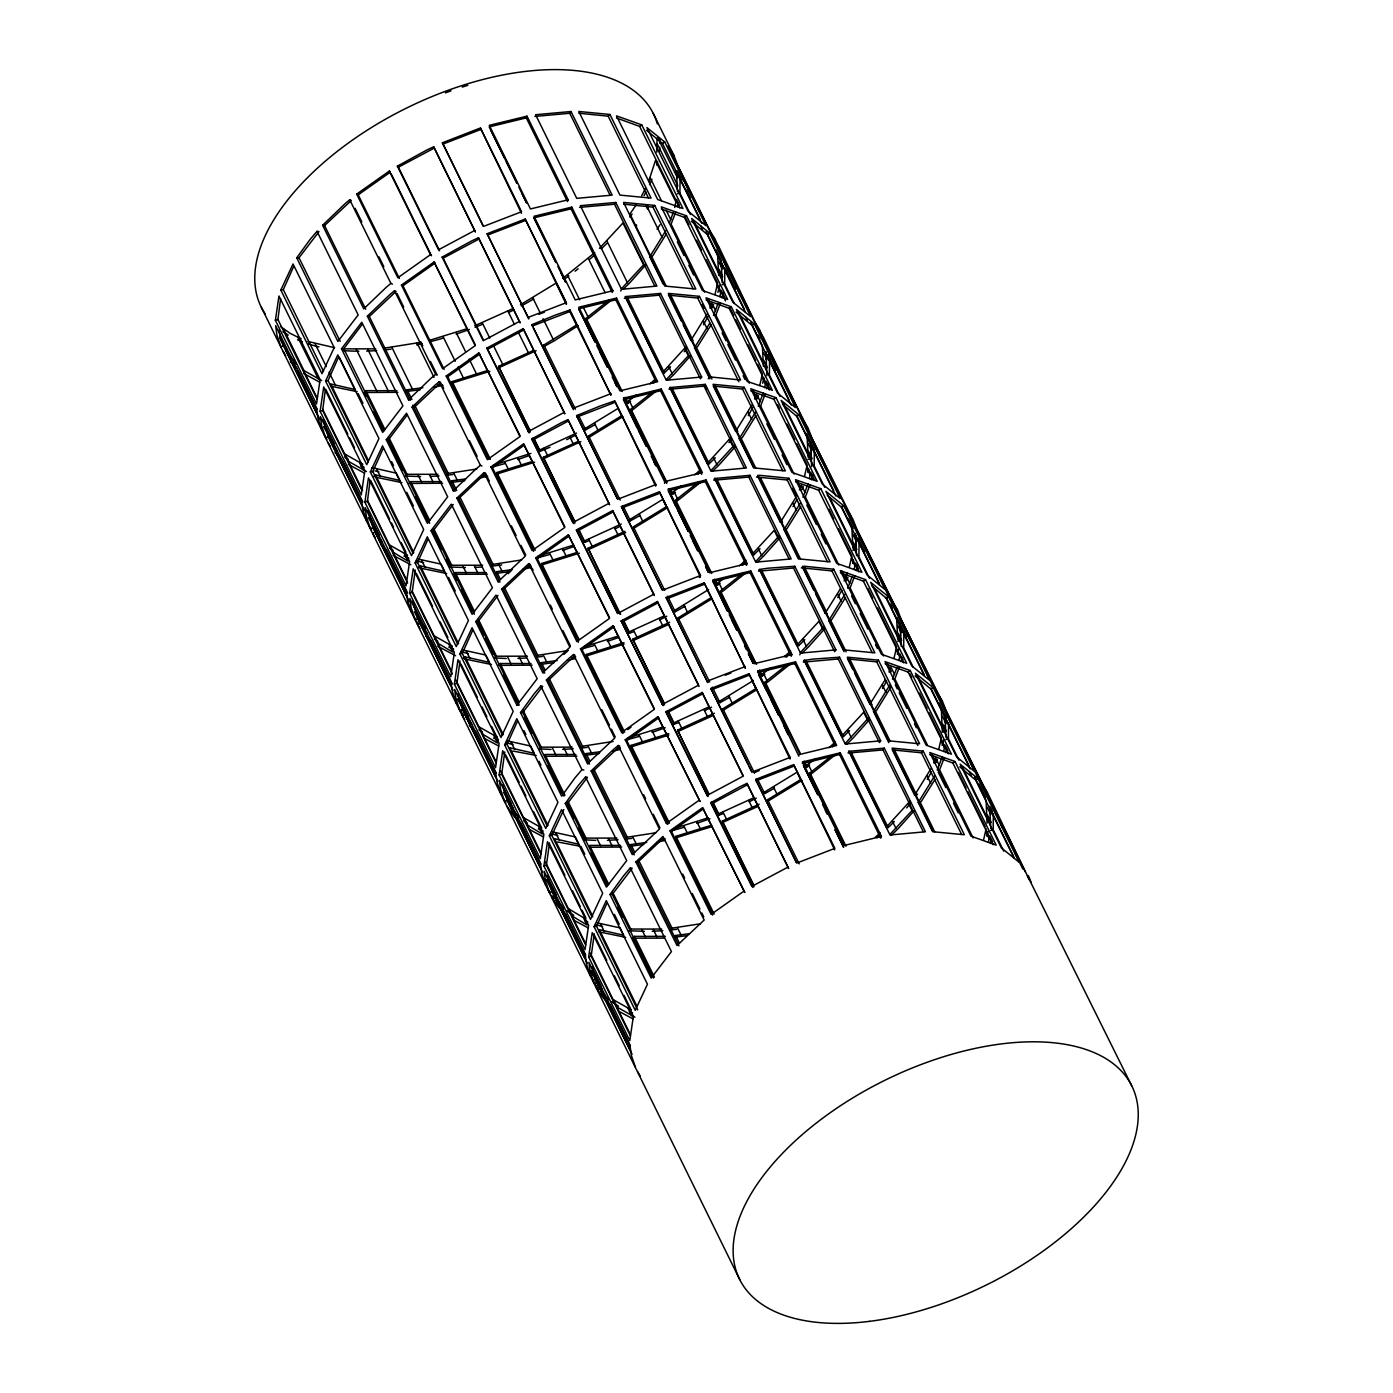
<?xml version="1.0" encoding="UTF-8"?>
<svg xmlns="http://www.w3.org/2000/svg" width="1393" height="1393" viewBox="0 0 1393 1393"><rect width="100%" height="100%" fill="white"/><g stroke="black" fill="none" stroke-linecap="round" stroke-linejoin="round"><path stroke-width="1.5" d="M656.817 152.116L657.061 138.099M677.52 191.781L676.458 171.2L700.383 219.815M690.458 214.505L679.923 193.105L680.08 177.015M718.684 275.414L717.604 254.832L706.129 231.482M721.069 276.824L721.33 272.662M722.27 282.727L721.208 262.145L744.175 308.811M734.25 303.5L724.673 284.05L724.83 267.961M763.434 366.359L762.354 345.777L750.879 322.427M765.819 367.769L766.08 363.608M766.899 375.675L765.958 353.091L788.926 399.774M808.184 457.304L807.104 436.723L796.587 415.323M810.569 458.732L810.952 452.533M811.649 466.62L810.709 444.036L833.676 490.719M852.934 548.267L851.872 527.668L841.337 506.268M852.812 550.252L855.337 549.591L855.702 543.479M856.538 555.581L855.459 534.982L879.383 583.615M897.684 639.213L896.622 618.614L886.087 597.214M897.562 641.198L900.087 640.536L900.47 634.424M901.288 646.526L900.209 625.927L924.151 674.56M930.837 688.177L941.372 709.559L942.312 732.143L944.837 731.482L945.22 725.37M946.039 737.472L944.976 716.873L968.901 765.506M958.959 760.195L948.441 738.795L948.581 722.706M987.062 823.106L986.122 800.505L974.63 777.172M989.831 818.353L989.587 822.514L962.789 767.978M990.789 828.417L989.726 807.836L1013.651 856.451M1003.709 851.14L993.192 829.74L993.331 813.651M521.452 213.303L480.446 128.086L479.053 128.522L442.382 142.782L483.023 225.823M566.202 304.249L525.196 219.032L487.132 233.728L528.731 318.718L487.132 233.728M569.807 311.562L569.946 309.977L555.302 315.079L531.882 324.673L532.335 326.049L569.807 311.562L610.952 395.194L569.946 309.977M614.696 400.923L655.842 484.555L655.703 486.14L614.696 400.923L600.07 406.025L576.632 415.619L617.273 498.677M664.565 483.388L664.705 481.804L667.7 480.864L702.42 472.645L661.275 389.013L623.559 398.172L636.81 426.989M699.199 577.486L700.453 577.102L659.446 491.886L658.071 492.304L621.382 506.564L662.023 589.622M706.025 479.958L705.293 481.682L746.456 565.314L747.17 563.59L706.025 479.958L668.309 489.117L675.814 506.268M704.196 582.831L745.203 668.048L704.196 582.831L666.15 597.51L707.731 682.518L666.15 597.51M727.268 610.831L713.059 580.063L750.775 570.904L791.92 654.536L791.207 656.26L750.043 572.627L750.775 570.904M748.946 673.777L790.11 757.409L789.953 758.993L748.946 673.777L710.9 688.473L748.198 764.74M757.809 671.008L757.67 672.593L794.811 663.573L795.525 661.849L757.809 671.008L798.868 756.207M834.72 849.939L793.697 764.722L792.321 765.157L755.65 779.418L796.291 862.459M802.56 761.954L802.42 763.538L839.561 754.518L840.275 752.812L802.56 761.954L843.705 845.586L881.421 836.427L840.275 752.812M674.717 207.47L676.493 199.443L679.366 205.276M714.975 294.55L717.656 283.075L706.164 259.742M719.902 296.709L721.243 290.406L725.074 298.172M759.725 385.495L762.406 374.021L757.618 364.304M764.653 387.654L765.993 381.351L769.824 389.117L772.418 390.388L731.273 306.756L706.025 297.789L747.17 381.421L769.946 389.082M804.475 476.441L807.156 464.983L796.622 443.583M809.403 478.6L810.761 472.297L814.574 480.08M849.225 567.386L851.907 555.929L838.499 528.696M854.153 569.545L855.511 563.242L858.384 569.075M893.993 658.332L896.657 646.874L877.52 607.975M898.903 660.491L900.261 654.188M938.743 749.277L941.407 737.82L928.974 712.537M943.67 751.436L945.011 745.133L947.884 750.966M983.493 840.223L986.157 828.765M988.421 842.399L989.761 836.079L992.634 841.929M280.585 298.816L277.904 319.485L317.151 399.216M325.335 389.761L322.671 410.43L320.129 411.283L361.275 494.915L364.862 470.573L323.716 386.941L320.129 411.283M370.085 480.707L367.421 501.376L364.879 502.229L406.042 585.861L409.612 561.518L368.466 477.886L364.879 502.229M415.253 570.016L412.171 592.321L452.359 674.003M460.021 660.961L456.921 683.266L496.152 763.016M504.771 751.907L501.672 774.229L540.902 853.961M677.207 206.913L678.095 203.43M549.521 842.852L546.422 865.175L585.652 944.907M717.9 292.286L719.693 285.321M721.957 297.858L723.298 292.634M594.271 933.798L591.172 956.12L630.42 1035.852M762.65 383.232L763.991 378.008M766.707 388.804L768.048 383.58M807.853 472.436L808.758 468.953M811.457 479.749L812.798 474.525M852.603 563.381L853.509 559.899M856.207 570.695L857.548 565.471M897.353 654.327L898.694 649.103M900.958 661.64L901.863 658.158M942.121 745.272L943.461 740.049M945.708 752.603L946.613 749.121M986.871 836.218L988.212 831.012M990.458 843.549L991.363 840.066M488.995 459.098L451.68 383.249L452.116 381.578L487.846 370.451M533.745 550.043L496.43 474.195L496.866 472.523L532.596 461.396M538.011 556.155L537.576 557.827L549.364 554.623M578.495 641.006L541.181 565.14L541.616 563.486L577.364 552.342M623.246 731.952L585.931 656.103L586.366 654.431L623.96 642.643M668.013 822.897L630.681 747.048L631.116 745.377L668.71 733.589M712.763 913.843L675.431 837.994L675.866 836.322L711.614 825.178M280.829 290.075L293.035 263.974L334.198 347.588L321.992 373.707L280.829 290.075L283.301 289.622L293.54 266.829M325.579 381.038L337.785 354.919L378.948 438.551L366.742 464.67L325.579 381.038L328.051 380.568L338.29 357.775M370.329 471.983L382.535 445.864L423.698 529.497L411.492 555.615L370.329 471.983L372.802 471.513L383.04 448.72M415.097 562.929L427.303 536.81L468.448 620.442L456.242 646.561L415.097 562.929L417.552 562.459L427.79 539.666M459.847 653.874L472.053 627.755L513.199 711.388L500.992 737.506L459.847 653.874L462.302 653.404L472.54 630.611M648.65 181.438L655.459 160.508L676.04 202.316M669.406 222.845L673.219 212.659M675.692 212.171L671.095 224.151L704.597 292.234M504.597 744.82L516.803 718.701L557.949 802.333L545.743 828.452L504.597 744.82L507.052 744.35L517.308 721.557M714.156 313.791L717.97 303.622M720.442 303.117L715.845 315.114L749.347 383.179M549.347 835.765L561.553 809.646L602.699 893.279L590.493 919.397L549.347 835.765L551.802 835.312L563.817 809.577M765.192 394.062L760.595 406.059L758.227 406.321L763.329 392.809M594.097 926.728L606.303 900.609L647.449 984.224L635.243 1010.343L594.097 926.728L596.552 926.258L606.808 903.465M809.942 485.008L805.363 497.005L802.977 497.284L808.079 483.754M844.123 580.916L847.414 572.645M854.693 575.953L850.113 587.95L847.728 588.229L852.22 576.458M892.478 679.175L896.97 667.404M899.443 666.899L894.863 678.896L927.39 745.029M937.228 770.12L942.33 756.608M944.21 757.844L939.613 769.841L973.115 837.924M568.17 199.791L567.439 201.515L526.293 117.883L527.007 116.159L489.291 125.318L530.454 208.95L568.17 199.791L527.007 116.159M612.92 290.754L612.189 292.46L571.043 208.846L571.774 207.122L534.041 216.263L575.205 299.895L612.92 290.754L571.774 207.122M655.981 381.473L615.793 299.791L616.524 298.067L578.809 307.226L619.955 390.841L657.67 381.699L616.524 298.067M701.706 474.369L660.543 390.736L661.275 389.013M881.421 836.427L880.707 838.151L839.561 754.518M620.738 291.015L621.487 289.291L580.341 205.659L615.758 202.473L656.921 286.087L621.487 289.291M669.841 387.567L669.093 389.291L704.005 386.122L705.258 384.364L746.422 467.996L711.005 471.2L669.841 387.567L705.258 384.364M713.669 304.527L712.258 307.783L709.873 308.062L711.927 303.308L715.532 310.639M714.592 478.513L713.843 480.237L748.755 477.068L750.026 475.309L791.172 558.941L755.755 562.145L714.592 478.513L750.026 475.309M760.282 401.584L756.678 394.254L754.623 399.007L757.008 398.729L758.419 395.473M794.776 566.255L767.856 568.205L759.359 569.458L758.61 571.182L793.505 568.013L794.776 566.255L835.922 649.887L834.651 651.645L793.505 568.013M799.373 489.953L801.428 485.217L805.032 492.53M801.759 489.692L803.169 486.418M799.756 654.814L800.505 653.091L759.359 569.458M839.526 657.2L812.607 659.15L804.109 660.404L803.361 662.128L838.255 658.959L839.526 657.2L880.672 740.832L879.418 742.591L838.255 658.959M847.919 577.381L846.509 580.637L841.72 570.904M848.859 751.349L848.111 753.073L883.005 749.922L884.276 748.145L925.422 831.778L890.005 834.982L848.859 751.349L884.276 748.145M889.57 670.277L890.945 667.108L894.532 674.421M934.32 761.222L935.696 758.053L939.3 765.366M933.623 762.807L936.009 762.528L937.419 759.272M641.651 195.786L645.394 188.577M663.138 284.015L649.73 256.8L665.924 230.489M666.429 233.815L652.708 255.824L649.73 256.8M683.232 324.865L690.893 340.432L707.069 314.122M708.515 315.654L703.5 324.726M709.803 378.861L694.498 347.745L709.751 323.211M711.179 324.761L697.458 346.77L694.498 347.745M713.634 386.645L735.643 431.377L751.82 405.067M753.265 406.599L748.25 415.671M753.596 467.856L739.248 438.691L755.424 412.38M755.929 415.706L742.208 437.715L739.248 438.691M758.384 477.59L780.393 522.323L795.647 497.789M797.092 499.338L793 506.617M798.346 558.819L783.998 529.636L800.174 503.343M800.696 506.669L786.958 528.661L783.998 529.636M815.567 593.818L825.144 613.268L840.414 588.751M841.842 590.301L837.75 597.562M844.054 651.698L828.748 620.581L844.924 594.289M845.447 597.614L831.708 619.606L828.748 620.581M854.588 673.098L869.894 704.214L885.164 679.697M886.592 681.247L882.5 688.525M888.804 742.661L873.498 711.527L889.674 685.234M891.137 686.749L876.458 710.569L873.498 711.527M892.634 750.427L914.644 795.159L930.837 768.866M931.342 772.192L927.25 779.471M932.614 831.656L918.248 802.49L934.442 776.18M934.947 779.505L921.226 801.515L918.248 802.49M422.915 387.689L407.122 389.779L406.112 391.537L420.111 389.727M476.754 469.006L448.267 473.411L447.275 475.152L452.812 474.595M465.575 478.948L451.872 480.724L450.879 482.483L464.862 480.672M521.504 559.951L493.018 564.357L492.025 566.115L501.793 564.914M495.629 573.428L496.622 571.67L512.415 569.598M568.379 650.496L537.768 655.302L536.775 657.061L542.33 656.486M557.165 660.543L541.372 662.615L540.38 664.374L554.362 662.563M613.129 741.442L582.535 746.248L581.525 748.006L587.08 747.432M599.843 751.785L586.122 753.561L585.13 755.319L599.112 753.509M655.772 832.788L627.285 837.193L626.275 838.952L631.83 838.377M646.683 842.434L630.872 844.524L629.88 846.265L643.862 844.454M700.522 923.751L672.035 928.156L671.026 929.897L676.58 929.34M689.343 933.693L675.64 935.469L674.63 937.21L686.505 935.713M657.061 229.253L659.969 224.726M296.744 257.827L310.134 239.404L317.029 231.308L318.98 231.638L299.007 257.757L296.744 257.827L337.89 341.442L358.175 314.94L317.029 231.308M341.494 348.772L361.78 322.253L402.925 405.885L382.657 432.405L341.494 348.772L343.758 348.703L362.372 324.169M386.244 439.718L406.53 413.199L447.675 496.831L427.407 523.35L386.244 439.718L388.508 439.648L407.122 415.114M636.183 204.858L629.949 213.965L650.514 255.772M430.994 530.663L451.28 504.144L492.425 587.776L472.157 614.296L430.994 530.663L433.275 530.594L453.23 504.492M475.762 621.609L496.03 595.09L537.176 678.722L516.907 705.241L475.762 621.609L478.025 621.539L497.98 595.438M520.512 712.554L533.885 694.149L540.78 686.035L542.73 686.383L522.775 712.485L520.512 712.554L561.658 796.187L575.03 777.782L581.943 769.667L583.876 770.016M565.262 803.5L578.635 785.095L585.53 776.998L587.48 777.329L567.526 803.43L565.262 803.5L606.408 887.132L626.693 860.63L585.53 776.998M610.012 894.463L623.385 876.04L630.28 867.943L632.23 868.274L612.276 894.393L610.012 894.463L651.158 978.078L671.443 951.576L630.28 867.943M534.842 116.437L569.754 113.268L571.008 111.51L612.154 195.142L576.737 198.346L535.591 114.714L571.008 111.51M579.592 207.383L614.505 204.231L615.758 202.473M659.255 295.177L660.508 293.418L701.672 377.05L700.4 378.809L659.255 295.177L624.343 298.328M708.201 378.757L710.83 376.998L740.588 379.993L699.443 296.361L668.309 293.366L709.455 376.998M757.809 475.257L798.955 558.889L830.106 561.901L788.943 478.269L759.185 475.257L756.556 477.033L787.219 479.976L827.407 561.658M801.306 567.978L803.935 566.202L833.693 569.215L874.856 652.847L843.723 649.852L802.56 566.22M626.293 298.398L662.668 372.297L686.14 346.613M670.103 387.393L707.418 463.26L730.89 437.559M735.138 446.909L718.892 465.105L712.763 471.113L711.022 470.573L734.494 444.872M779.906 537.855L763.643 556.051L757.513 562.058L755.772 561.518L779.279 535.783M824.656 628.818L808.393 646.996L802.264 653.004L800.522 652.464L823.994 626.763M869.406 719.763L853.16 737.959L847.014 743.949L845.272 743.409L868.744 717.726M849.103 751.193L886.418 827.042L909.908 801.341M914.644 795.159L917.621 794.184M420.634 476.563L405.537 476.058L406.982 474.299L437.924 474.299M446.456 559.22L450.287 567.003L451.732 565.245L482.674 565.245M506.251 658.489L495.037 657.949L496.483 656.207L527.442 656.19M567.804 801.149L586 838.098L584.485 839.84L586 838.098L616.942 838.098M645.638 265.018L629.392 283.214L623.263 289.204L621.522 288.682L643.549 264.862L622.967 223.037L599.425 248.337M684.207 351.698L686.801 348.65M690.388 355.964L674.142 374.16L668.013 380.167L666.272 379.627L688.299 355.807L684.694 348.494M728.957 442.643L731.551 439.596M906.669 807.957L910.552 803.395M914.156 810.709L897.91 828.905L891.764 834.895L890.023 834.355L912.049 810.552L908.462 803.221M364.374 392.426L366.289 396.308L364.322 392.426L365.837 390.667L396.779 390.667M405.467 476.04L406.982 474.299L388.804 437.35M441.529 481.612L410.587 481.612L409.142 483.371M486.279 572.575L455.337 572.575L453.822 574.316L487.376 574.212M494.985 657.949L496.483 656.207L478.304 619.241M498.572 665.262L500.087 663.521L531.029 663.521M572.192 747.153L541.25 747.153L539.735 748.894L551.001 749.434M661.692 929.044L630.75 929.044L629.236 930.785L644.384 931.308M665.297 936.357L634.355 936.357L632.84 938.098L651.976 976.998M322.601 225.248L345.22 203.552L349.747 199.791L351.262 200.522L324.552 225.579L322.601 225.248L363.765 308.88L386.366 287.184L390.911 283.423L392.426 284.155M367.352 316.194L389.97 294.498L394.498 290.737L396.012 291.468L369.302 316.524L367.352 316.194L408.515 399.826L410.447 400.157L369.302 316.524M408.515 399.826L431.116 378.13L435.661 374.369L437.176 375.1L430.472 361.483M412.102 407.139L434.72 385.443L439.248 381.699L440.78 382.413L414.052 407.47L412.102 407.139L453.265 490.771L455.215 491.102L412.816 405.137M453.265 490.771L475.866 469.075L480.411 465.314L481.926 466.046M458.523 498.032L499.965 582.048L498.015 581.717L456.869 498.085L484.015 472.645L485.53 473.359L489.343 481.142M498.015 581.717L525.161 556.277L484.015 472.645M503.273 588.978L544.715 672.993L542.765 672.662L501.619 589.03L528.765 563.59L533.153 570.155M542.765 672.662L569.911 647.223L528.765 563.59M546.369 679.993L568.971 658.297L573.516 654.536L575.03 655.267L548.32 680.324L546.369 679.993L587.515 763.625L589.465 763.956M714.853 478.356L752.168 554.205L774.195 530.385L777.799 537.698M587.515 763.625L614.661 738.168L573.516 654.536M591.12 770.938L613.738 749.242L618.266 745.481L619.781 746.213L593.07 771.269L591.12 770.938L632.265 854.571L659.411 829.114L618.266 745.481M760.561 571.234L796.918 645.151L818.945 621.33L822.549 628.643M635.87 861.884L663.016 836.427L704.161 920.059L677.015 945.516L635.87 861.884L637.82 862.215L663.068 838.377M804.353 660.247L841.668 736.096L863.712 712.276L867.299 719.606M578.896 113.233L608.201 116.176L609.942 114.47L651.088 198.102L619.955 195.107L578.809 111.475L609.942 114.47M623.646 204.179L652.951 207.122L654.693 205.415L695.838 289.048L664.705 286.053L623.559 202.42L654.693 205.415M668.396 295.124L697.701 298.067L699.443 296.361M713.146 386.07L742.469 389.03L744.193 387.306L785.356 470.938L754.205 467.944L713.059 384.311L744.193 387.306M787.219 479.976L788.943 478.269M802.647 567.961L831.969 570.921L833.693 569.215M847.397 658.906L876.719 661.867L878.461 660.16L919.606 743.792L888.473 740.797L847.31 657.165L878.461 660.16M892.164 749.869L921.47 752.812L923.211 751.106L964.356 834.738L933.223 831.743L892.06 748.111L923.211 751.106M662.668 372.297L664.409 372.836L670.538 366.847M508.184 573.672L511.179 570.747M707.418 463.26L709.159 463.782L715.288 457.792M752.168 554.205L753.909 554.745L760.056 548.738M796.918 645.151L798.659 645.69L804.806 639.683M841.668 736.096L843.409 736.636L849.556 730.629M886.418 827.042L888.177 827.581L894.306 821.574M562.685 278.461L594.724 252.69M650.043 383.893L654.78 379.627M653.3 383.075L656.486 380.202M694.794 474.839L699.53 470.573M698.05 474.02L701.236 471.147M563.834 654.466L567.038 651.593M739.544 565.784L745.864 560.108M742.8 564.966L745.986 562.093M784.294 656.73L790.615 651.053M785.965 657.339L790.736 653.038M829.044 747.693L835.365 741.999M832.3 746.857L835.487 743.984M875.379 837.21L880.115 832.944M877.05 837.802L880.254 834.947M373.568 476.563L375.501 474.926L399.965 480.498L396.361 473.185L371.896 467.595M418.318 567.508L420.251 565.871L444.715 571.443L441.111 564.13L418.283 559.081M463.068 658.454L465.001 656.817L489.465 662.389L485.861 655.076L463.033 650.026M608.898 300.261L585.565 318.631L620.982 390.597M610.552 300.871L589.431 317.708L586.836 319.537L585.565 318.631M485.53 473.359L458.802 498.415L456.869 498.085M653.648 391.207L630.332 409.577L666.69 483.493M655.302 391.816L634.181 408.654L631.586 410.482L630.332 409.577M530.28 564.322L503.552 589.361L501.619 589.03M698.398 482.152L675.083 500.522L710.482 572.488M700.052 482.762L678.948 499.599L676.354 501.445L675.083 500.522M743.148 573.115L719.833 591.485L755.232 663.434M744.802 573.724L723.698 590.545L721.104 592.391L719.833 591.485M787.898 664.061L764.583 682.431L799.982 754.379M789.552 664.67L768.448 681.49L765.854 683.336L764.583 682.431M831.203 756.207L809.333 773.376L844.75 845.342M834.303 755.615L813.199 772.436L810.604 774.282L809.333 773.376M356.695 194.115L389.326 171.043L390.336 172.123L358.21 194.846L356.695 194.115L397.841 277.747L430.472 254.675L431.482 255.755L391.294 174.055M434.076 261.988L475.222 345.621L442.591 368.692L401.445 285.06L434.076 261.988L475.274 344.75M401.445 285.06L402.96 285.791L435.086 263.068M478.826 352.934L519.972 436.566L487.358 459.638L446.195 376.006L478.826 352.934L520.024 435.696M446.195 376.006L447.71 376.737L479.836 354.014M523.576 443.879L564.722 527.512L532.109 550.583L490.945 466.951L523.576 443.879L564.774 526.641M490.945 466.951L492.46 467.682L524.586 444.959M624.813 398.381L626.728 402.264L636.827 394.672M568.327 534.825L609.472 618.457L576.859 641.529L535.696 557.896L568.327 534.825L609.525 617.604M535.696 557.896L537.228 558.628L569.337 535.905M669.563 489.326L671.478 493.209L681.577 485.617M580.463 648.859L581.978 649.573L623.124 733.206L621.609 732.474L580.463 648.859L613.077 625.77L654.292 708.549M581.978 649.573L614.087 626.85M714.313 580.272L716.228 584.155L724.795 577.729M621.609 732.474L654.24 709.403L613.077 625.77M627.877 729.566L631.046 727.129M625.213 739.805L626.728 740.519L667.874 824.151L666.359 823.437L625.213 739.805L657.827 716.733L700 801.428L657.827 716.733M626.728 740.519L658.837 717.813M759.063 671.217L760.978 675.1L771.078 667.508M666.359 823.437L698.99 800.348M743.74 891.311L711.109 914.383L669.963 830.75L702.577 807.679L744.75 892.391L702.577 807.679M669.963 830.75L671.478 831.482L703.587 808.758M803.813 762.163L805.729 766.063L815.828 758.454M616.559 118.022L639.648 126.415L641.755 124.865L682.918 208.48L657.67 199.512L616.524 115.88L641.755 124.865M661.309 208.967L684.398 217.36L686.505 215.811L727.668 299.443L702.42 290.475L661.275 206.843L686.505 215.811M706.059 299.913L729.148 308.306L731.273 306.756M750.827 390.858L773.899 399.269L776.023 397.702L817.169 481.334L791.92 472.366L750.775 388.734L776.023 397.702M795.577 481.821L818.649 490.214L820.773 488.647L861.919 572.279L836.671 563.312L795.525 479.68L820.773 488.647M840.327 572.767L863.399 581.16L865.523 579.592L906.669 663.225L881.438 654.257L840.275 570.625L865.523 579.592M885.077 663.712L908.166 672.105L910.273 670.538L951.419 754.17L926.188 745.203L885.025 661.571L910.273 670.538M929.827 754.658L952.916 763.051L955.023 761.501L996.169 845.116L970.938 836.148L929.775 752.533L955.023 761.501M626.728 402.264L627.999 403.169L630.594 401.323M671.478 493.209L672.749 494.115L675.344 492.286M684.973 606.286L675.222 611.753L674.491 610.517L708.619 589.552M716.228 584.155L717.499 585.06L720.094 583.232M729.723 697.231L719.972 702.699L719.241 701.463L753.369 680.498M760.978 675.1L762.25 676.023L764.844 674.177M805.729 766.063L807 766.968L809.594 765.123M576.894 324.795L543.845 344.994L575.413 409.176M578.147 325.718L554.31 340.763L544.576 346.213L543.845 344.994M622.897 416.664L589.326 437.176L588.595 435.939L621.644 415.741L618.039 408.428L584.99 428.609L585.722 429.845L595.455 424.395M667.647 507.609L634.076 528.121L633.345 526.885L666.394 506.686L662.789 499.373L629.74 519.572L630.472 520.808L640.223 515.34M712.398 598.555L678.826 619.067L678.095 617.83L711.144 597.632L707.54 590.319M757.148 689.5L723.576 710.012L722.845 708.776L755.894 688.577L752.29 681.264M797.04 772.21L763.991 792.408L764.722 793.644L774.473 788.177M801.898 780.446L768.327 800.958L767.595 799.721L800.644 779.54L797.945 774.038M474.856 230.402L438.534 249.765L397.388 166.133L426.589 150.131L433.693 146.77L475.292 231.778L433.693 146.77M397.388 166.133L398.415 167.195L434.146 148.146M519.606 321.348L483.284 340.71L442.138 257.078L471.339 241.093L478.443 237.715L520.042 322.723L478.443 237.715M442.138 257.078L443.166 258.14L478.896 239.091M520.512 304.719L556.312 282.971L566.603 303.883M486.888 348.041L529.079 432.718L486.888 348.041L523.193 328.661L564.792 413.669L523.193 328.661M487.916 349.103L523.646 330.037M528.051 431.673L564.357 412.293M609.107 503.239L572.802 522.619L531.638 438.987L560.857 422.984L567.961 419.624L609.542 504.614L567.961 419.624M531.638 438.987L532.683 440.049L568.396 420.982M576.389 529.932L612.711 510.569L653.857 594.202L617.552 613.564L576.389 529.932L617.621 612.676M577.433 530.994L613.146 511.928L612.711 510.569M621.156 620.878L657.461 601.515L698.607 685.147L662.302 704.51L621.156 620.878L663.329 705.572L662.302 704.51M622.183 621.94L657.896 602.89L657.461 601.515M665.906 711.823L702.211 692.46L743.357 776.093L707.052 795.455L665.906 711.823L708.079 796.517L707.052 795.455M666.934 712.885L702.647 693.836L702.211 692.46M788.107 867.038L751.802 886.401L710.656 802.768L739.857 786.766L746.961 783.406L788.56 868.414L746.961 783.406M710.656 802.768L711.684 803.831L747.414 784.781M646.526 130.245L662.424 143.409L664.809 142.069L705.955 225.701L688.09 211.214L646.892 127.547L664.809 142.069M691.276 221.208L707.174 234.355L709.559 233.014L750.705 316.646L732.84 302.159L691.642 218.492L709.559 233.014M736.044 312.154L751.924 325.3L754.309 323.96L795.455 407.592L777.538 393.07L736.392 309.438L754.309 323.96M782.5 404.214L796.674 416.246L799.06 414.922L840.205 498.537L822.358 484.05L781.142 400.383L799.06 414.922M827.25 495.177L841.424 507.191L843.81 505.868L884.955 589.5L867.108 574.996L825.892 491.329L843.81 505.868M872.001 586.122L886.174 598.137L888.56 596.813L929.706 680.446L911.788 665.906L870.642 582.291L888.56 596.813M915.044 675.936L930.924 689.082L933.31 687.759L974.473 771.391L956.608 756.887L915.393 673.237L933.31 687.759M959.794 766.881L975.675 780.045L978.06 778.704L1019.223 862.337L1001.306 847.815L960.143 764.182L978.06 778.704M474.821 325.753L513.338 308.428M530.263 432.004L498.537 366.342L533.676 350.357M536.113 350.705L498.677 367.822M549.922 447.275L539.84 451.454L539.683 449.974L576.545 433.101M575.535 435.225L566.638 439.666M575.013 522.95L543.287 457.287L578.443 441.302M580.864 441.651L543.444 458.767M589.065 540.658L584.59 542.399L584.433 540.919L621.295 524.047M615.079 528.87L620.285 526.171M619.763 613.913L588.038 548.233L624.9 531.36M625.631 532.596L588.194 549.73M633.815 631.604L629.34 633.362L629.183 631.865L664.339 615.88M659.829 619.815L666.777 616.228M664.513 704.858L632.788 639.178L669.65 622.305M668.64 624.447L632.944 640.676M678.565 722.549L674.09 724.308L673.951 722.81L709.089 706.826M704.579 710.761L711.527 707.174M708.323 793.853L677.538 730.124L714.4 713.251M713.39 715.393L677.694 731.621M723.315 813.495L718.84 815.253L718.701 813.756L753.839 797.771M749.33 801.706L756.277 798.119M754.031 886.749L722.288 821.086L759.168 804.214M758.14 806.338L722.445 822.566M382.152 542.208L375.17 532.056L372.715 533.258L375.222 537.559M426.902 633.153L419.92 623.019L417.465 624.203L419.972 628.504M608.584 999.686L601.376 990.998L595.333 979.488L592.861 980.672L598.816 989.5M279.627 337.367L283.423 345.708L280.951 346.874L276.911 335.034L275.622 325.649L316.768 409.281L318.074 418.666L322.096 430.507M323.28 419.293L328.173 436.653L325.701 437.82L321.679 425.979L320.373 416.594L361.518 500.226L362.824 509.612L366.847 521.452M368.031 510.238L372.924 527.599L370.451 528.765L366.429 516.925L365.123 507.54L406.268 591.172L407.574 600.557L411.614 612.398M412.781 601.201L417.674 618.544L415.201 619.711L411.179 607.87L409.873 598.485L451.019 682.117L452.325 691.503L456.364 703.343M457.844 694.027L462.424 709.49L459.951 710.674L455.929 698.833L454.623 689.431L495.769 773.063L497.075 782.448L501.114 794.289M502.594 784.973L507.174 800.435L504.719 801.619L500.679 789.779L499.373 780.393L540.536 864.026L541.825 873.411L545.864 885.251M547.345 875.918L551.924 891.398L549.469 892.565L545.429 880.724L544.123 871.339L585.286 954.971L586.575 964.356L590.615 976.197M592.095 966.864L596.692 982.344L594.219 983.51L590.179 971.67L588.873 962.284L630.036 1045.917L631.342 1055.302L635.365 1067.142M442.817 144.141L480.306 129.671M487.585 235.086L525.057 220.616M528.278 317.36L566.342 302.664L525.196 219.032M577.085 416.995L614.557 402.525M621.835 507.94L659.307 493.47M666.585 598.886L704.057 584.416M707.296 681.142L745.359 666.463M711.335 689.831L748.807 675.361M754.17 772.732L759.22 770.555M756.086 780.776L793.557 766.307M538.83 314.348L544.419 312.171M725.283 675.222L730.872 673.045M445.377 92.861L450.984 90.876M430.054 340.171L467.369 328.609M489.848 371.287L451.68 383.249M504.614 463.677L492.826 466.881L493.261 465.21L530.855 453.421M517.865 459.533L529.131 455.581M534.616 462.232L496.43 474.195M539.944 555.633L573.759 545.029M562.615 550.496L573.881 546.526M579.366 553.178L541.181 565.14M584.694 646.578L618.509 635.974M607.365 641.442L618.631 637.472M624.116 644.123L585.931 656.103M627.512 738.064L663.26 726.92M652.116 732.387L665.262 727.755M668.866 735.069L630.681 747.048M674.195 828.487L708.01 817.865M696.866 823.333L710.012 818.701M711.736 826.676L675.431 837.994M275.379 320.338L278.966 295.995L320.111 379.627L316.524 403.97L275.379 320.338L277.904 319.485M409.629 593.174L413.216 568.832L454.362 652.464L450.792 676.806L409.629 593.174L412.171 592.321M454.379 684.12L457.966 659.777L499.112 743.409L495.542 767.752L454.379 684.12L456.921 683.266M499.147 775.065L502.716 750.74L543.862 834.355L540.292 858.697L499.147 775.065L501.672 774.229M543.897 866.028L547.466 841.685L588.63 925.318L585.043 949.643L543.897 866.028L546.422 865.175M588.647 956.974L592.217 932.631L633.38 1016.263L629.793 1040.606L588.647 956.974L591.172 956.12M462.197 87.08L467.804 85.339M533.954 217.848L555.964 262.581L533.902 217.865L571.043 208.846M594.933 341.86L578.652 308.811L615.793 299.791M611.092 393.61L573.045 408.306L531.882 324.673M655.842 484.555L617.796 499.251L576.632 415.619M712.92 581.647L750.043 572.627M790.11 757.409L752.046 772.088L710.9 688.473M798.955 754.64L836.671 745.481L795.525 661.849M582.326 648.772L594.115 645.568M627.076 739.718L638.882 736.514M671.826 830.681L683.632 827.459M677.398 193.784L679.923 193.105M722.149 284.729L724.673 284.05M808.062 459.307L810.587 458.628L783.789 404.179M945.917 739.474L948.441 738.795M990.667 830.42L993.192 829.74M383.772 348.25L420.843 342.295M437.733 384.973L441.477 384.102M442.939 385.339L433.536 387.358M482.483 475.918L486.244 475.048M487.689 476.284L478.287 478.304M527.233 566.864L530.994 565.993M530.541 567.665L523.037 569.249M571.983 657.809L575.744 656.939M575.292 658.61L567.787 660.195M616.733 748.755L620.494 747.902M620.042 749.556L612.537 751.14M661.483 839.718L665.245 838.847M664.792 840.519L657.304 842.086M526.293 117.883L489.204 126.902L516.96 183.301L506.373 161.919M660.543 390.736L623.402 399.756L646.422 446.422L638.725 430.872M705.293 481.682L668.17 490.702L688.299 531.534L677.729 510.151M747.17 563.59L709.455 572.749L668.309 489.117M791.92 654.536L754.205 663.695L713.059 580.063M509.612 571.618L497.475 573.237M800.505 653.091L835.922 649.887M713.46 315.375L715.845 315.114M888.873 671.861L891.259 671.583L887.428 663.799M345.22 348.859L375.727 348.877M397.876 392.304L366.255 392.513M430.524 476.406L439.021 475.936M442.626 483.249L411.005 483.458M475.274 567.351L481.647 567.003M517.9 658.419L526.415 657.949M532.126 665.158L500.505 665.366M562.65 749.364L573.289 748.79M564.931 795.316L544.837 754.466L575.779 754.466M576.894 756.103L545.255 756.312M607.418 840.327L618.039 839.735M608.741 884.311L589.587 845.412L620.547 845.412M621.644 847.048L590.005 847.257M652.168 931.273L662.789 930.681M664.269 938.116L634.755 938.203M516.907 705.241L519.171 705.171L478.025 621.539M660.508 293.418L625.091 296.605L666.254 380.237L701.672 377.05M465.384 567.526L450.287 567.003M880.672 740.832L845.255 744.036L804.109 660.404M584.538 839.84L595.751 840.379M690.893 340.432L693 340.554L670.033 293.888M735.643 431.377L737.75 431.517L714.783 384.834M780.393 522.323L782.518 522.462L760.491 477.729M825.144 613.268L827.268 613.408M869.894 704.214L872.018 704.353M357.165 391.659L330.489 386.157M401.933 482.605L375.239 477.102M446.683 573.55L419.989 568.048M491.433 664.496L464.74 658.993M536.183 755.459L512.85 751.019M625.683 937.35L599.007 931.847M334.633 347.728L307.94 341.442M368.083 459.829L330.75 383.963L355.215 389.552L339.3 357.235M374.978 470.869L378.826 471.792M423.594 562.737L416.385 560.735M468.344 653.683L461.135 651.68M507.783 740.972L530.611 746.021L534.216 753.334L509.768 747.762L548.041 825.561M513.094 744.628L505.903 742.626M552.533 831.917L575.361 836.967L578.966 844.28L554.518 838.708L592.791 916.507M557.844 835.591L550.653 833.571M557.6 841.964L580.933 846.404L584.764 854.188M597.301 922.862L620.111 927.912L623.716 935.243L599.269 929.653L636.584 1005.502M602.594 926.537L595.403 924.517M280.463 326.484L290.371 333.484L301.219 338.812M316.855 397.51L303.448 370.277L321.696 380.585M319.711 382.204L303.622 373.446M322.601 409.176L344.611 453.909L362.842 464.217M360.857 465.837L364.095 467.177M362.563 490.406L348.215 461.222L366.446 471.531M364.461 473.15L348.372 464.391M367.352 500.122L389.361 544.855L407.592 555.163M404.005 556.12L408.846 558.123M410.831 564.774L393.122 555.337M412.102 591.067L434.111 635.8L452.342 646.108M448.755 647.066L453.596 649.068M455.581 655.72L437.872 646.282M455.894 680.08L478.861 726.746L497.092 737.054M493.505 738.011L498.346 740.014L491.642 726.415M498.711 746.004L484.364 738.377M500.644 771.025L523.611 817.708L541.842 827.999M538.255 828.957L543.096 830.977M543.462 836.949L529.114 829.323M584.625 920.581L587.846 921.922M588.229 927.895L573.864 920.268M590.144 952.916L613.112 999.599L631.342 1009.908M629.375 1011.527L632.596 1012.868M629.166 1032.196L616.716 1006.913L634.947 1017.221M632.979 1018.84L618.614 1011.214M344.767 457.061L348.233 459.342M389.518 548.024L393 550.287M406.356 579.401L392.965 552.168L408.01 561.153L404.405 553.839M434.285 638.969L437.75 641.233M451.106 670.346L437.715 643.131L452.76 652.098L449.155 644.785M479.035 729.915L482.5 732.196M495.856 761.292L482.466 734.076L497.51 743.044L493.906 735.73M523.785 820.86L527.25 823.141M540.606 852.255L527.216 825.022L542.26 834.007L538.656 826.676M545.394 861.971L568.361 908.654L583.406 917.621L587.01 924.952L571.966 915.967L585.373 943.2M566.794 910.674L573.742 915.218M611.544 1001.619L618.492 1006.164M297.057 368.344L290.301 361.675M341.807 459.29L335.069 452.621M296.657 364.426L285.669 350.165L317.256 414.348M381.16 544.959L386.558 550.235L407.627 593.035M425.979 628.574L418.771 619.885L414.418 611.806M425.91 635.922L431.325 641.18L452.377 683.98M469.319 725.474L476.075 732.143L496.169 772.976M519.084 817.795L509.438 804.91L540.049 867.142M563.834 908.741L554.188 895.856L584.799 958.088M648.093 206.286L647.606 208.88L646.961 208.045M323.542 426.641L333.798 443.949M362.006 505.293L330.42 441.111L337.402 451.262M368.292 517.587L378.565 534.895M416.368 621.174L418.666 624.186M457.252 698.868L468.065 716.786M495.299 776.197L464.67 713.965L471.67 724.099M463.416 715.149L458.61 707.836M503.448 792.251L512.816 807.731M546.404 879.54L553.021 892.739L557.566 898.677M551.767 895.525L554.066 898.537M597.771 983.684L602.316 989.622M715.95 243.061L677.66 165.262L673.829 155.232L667.978 146.039L709.124 229.671L714.975 238.865L718.823 248.894M1131.638 1085.635L981.229 782.674L987.097 791.868L1025.387 871.914M283.197 351.349L285.704 355.65M324.36 434.982L326.867 439.283M327.947 442.295L330.472 446.596M369.11 525.927L371.618 530.228M413.86 616.873L415.532 619.746M462.215 715.149L464.722 719.45M503.361 798.781L505.868 803.082M506.965 806.094L514.069 816.42L520.825 823.089L540.919 863.921M548.111 889.727L550.618 894.027M551.715 897.04L558.819 907.365L565.575 914.034L585.669 954.884M601.376 990.998L598.938 986.801L630.507 1050.984M596.465 987.985L603.569 998.311L610.326 1004.98L630.42 1045.83M637.611 1071.617L640.136 1075.918M653.247 113.425L673.829 155.232M757.827 328.173L718.579 246.195L712.728 236.984L753.874 320.616L759.725 329.828L763.573 339.84M802.577 419.119L763.329 337.141L757.479 327.93L807.418 427.651M804.492 423.019L806.408 426.902M848.285 512.015L811.927 438.116L808.079 428.086L802.229 418.893L851.436 516.873M893.035 602.96L856.678 529.061L852.829 519.032L846.979 509.838L896.918 609.542M938.743 695.856L901.428 620.007L897.597 609.977L891.729 600.783L941.668 700.487M983.493 786.801L946.178 710.952L942.347 700.923L936.479 691.729L986.436 791.45M1027.303 875.814L1029.218 879.697M681.839 176.006L689.5 191.555M697.162 207.122L699.077 211.005M723.733 261.118L728.504 270.834M736.166 286.401L740.954 296.117M768.483 352.063L770.399 355.946M775.17 365.68L779.958 375.396M814.191 444.959L821.835 460.508M829.497 476.075L831.412 479.958M858.941 535.905L860.857 539.788M868.501 555.354L870.416 559.237M884.781 588.421L888.612 596.204M907.522 634.633L912.311 644.35M926.658 673.533L932.405 685.199M947.484 715.863L951.315 723.629M971.409 764.478L979.07 780.028M1000.853 824.308L1002.768 828.191M1015.201 853.474L1022.862 869.04M677.085 170.712L681.874 180.428M686.645 190.162L690.475 197.945M716.089 249.991L720.877 259.707M725.666 269.441L735.225 288.891M757.966 335.104L759.881 338.987M767.543 354.553L775.204 370.103M806.547 433.832L814.209 449.382M848.441 518.945L853.212 528.661M858.001 538.394L864.705 552.011M890.319 604.057L892.234 607.94M897.005 617.674L906.582 637.123M938.899 702.786L946.543 718.335M978.861 784.015L985.565 797.614M990.353 807.348L992.251 811.231M662.424 143.409L701.654 223.141M707.174 234.355L745.447 312.154M751.924 325.3L791.154 405.032M796.674 416.246L835.904 495.995M841.424 507.191L879.714 584.99M886.174 598.137L924.464 675.936M930.924 689.082L970.172 768.832M975.675 780.045L1013.965 857.827M657.896 138.046L677.538 177.956M718.701 261.588L722.288 268.901M763.451 352.533L767.038 359.847M808.201 443.479L811.806 450.81M852.951 534.424L856.556 541.755M897.701 625.387L901.306 632.701M942.452 716.333L946.056 723.646M987.202 807.278L990.806 814.592M700.731 225.91L702.525 229.584M745.481 316.873L747.292 320.529M969.249 771.6L971.043 775.257M657.322 143.984L677.903 185.809M719.049 269.441L722.654 276.754M763.799 360.387L767.404 367.7M808.549 451.332L812.154 458.645M853.3 542.277L856.904 549.591M898.05 633.223L901.654 640.554M942.8 724.168L946.404 731.499M987.55 815.131L991.154 822.445M694.271 222.288L719.154 272.854M739.039 313.233L763.921 363.799M779.958 396.396L769.424 375.013L769.58 358.906M824.708 487.341L814.174 465.959L814.33 449.869M829.497 497.075L855.337 549.591M869.458 578.304L858.924 556.904L859.081 540.815M874.247 588.02L900.087 640.536M913.251 667.299L903.691 647.849L903.831 631.76M918.039 677.015L944.837 731.482M685.112 216.96L688.943 224.726M696.587 240.292L701.375 250.009M729.862 307.905L733.693 315.689M735.608 319.572L740.397 329.288M748.041 344.855L755.702 360.421M777.486 404.684L779.401 408.567M787.062 424.134L794.706 439.7M828.939 509.246L833.728 518.98M867.943 588.525L872.732 598.259M901.219 656.138L903.134 660.021M909.821 673.637L911.736 677.52M919.397 693.087L927.059 708.654M958.401 772.366L966.063 787.933M967.978 791.816L985.199 826.815M639.648 126.415L679.836 208.097M684.398 217.36L725.544 300.992M729.148 308.306L769.354 390.005M773.899 399.269L813.146 479M818.649 490.214L858.854 571.896M863.399 581.16L903.604 662.842M908.166 672.105L948.354 753.787M952.916 763.051L993.105 844.733M717.186 285.948L720.79 293.261M761.936 376.894L765.541 384.207M806.686 467.839L810.291 475.152M851.436 558.785L855.041 566.115M896.187 649.747L899.791 657.061M940.937 740.693L944.541 748.006M985.704 831.638L989.291 838.952M650.2 177.869L661.431 200.679M666.098 210.186L670.782 219.676M846.195 576.162L849.782 583.475M708.428 300L711.301 305.851M753.178 390.963L757.008 398.729M760.595 406.059L794.097 474.125M797.928 481.908L800.801 487.742M805.363 497.005L838.847 565.07M850.113 587.95L883.597 656.016M932.178 754.745L936.009 762.528M677.329 241.929L684.033 255.546M688.821 265.279L693.592 274.996M722.079 332.892L725.91 340.658M727.825 344.559L735.487 360.108M743.131 375.675L745.046 379.558M766.829 423.838L774.491 439.387M782.152 454.954L786.923 464.67M806.808 505.05L816.368 524.499M821.156 534.233L825.945 543.949M851.558 596.012L855.372 603.778M860.16 613.512L867.822 629.061M875.483 644.628L877.398 648.511M895.351 685.008L897.266 688.891M899.181 692.791L906.826 708.341M914.487 723.907L916.402 727.79M938.185 772.07L945.847 787.62M953.491 803.186L958.28 812.903M702.281 304.405L704.196 308.288M792.756 488.246L796.57 496.012M608.201 116.176L648.407 197.858M652.951 207.122L693.157 288.804M697.701 298.067L738.865 381.699M742.469 389.03L782.657 470.712M831.969 570.921L872.157 652.603M876.719 661.867L917.865 745.499M921.47 752.812L961.658 834.494M646.335 205.293L662.232 237.611M703.378 321.243L706.982 328.556M748.128 412.189L751.732 419.502M792.878 503.134L796.483 510.447M837.628 594.08L841.233 601.393M882.378 685.025L885.983 692.338M927.146 775.971L930.733 783.284M651.854 256.939L666.202 286.105M696.604 347.884L711.927 379M741.355 438.83L755.72 467.996M786.105 529.775L800.47 558.941M804.301 566.725L826.31 611.457M830.855 620.721L846.178 651.837M849.051 657.67L871.06 702.403M875.622 711.666L889.97 740.85M893.801 748.616L916.768 795.299M920.373 802.612L934.72 831.795M691.677 339.404L695.264 346.718M736.427 430.35L740.031 437.681M781.177 521.295L784.781 528.626M825.927 612.258L829.531 619.572M870.677 703.204L874.282 710.517M915.427 794.149L919.032 801.463M668.884 295.699L681.316 320.982M803.134 568.536L813.669 589.936M847.884 659.481L852.673 669.215M705.05 385.043L706.965 388.943M569.754 113.268L609.942 194.968M614.505 204.231L654.693 285.913M704.005 386.122L744.193 467.804M748.755 477.068L788.943 558.75M883.005 749.922L923.211 831.604M729.444 439.439L733.049 446.753M606.93 241.006L627.494 282.831M668.64 366.446L672.244 373.777M713.408 457.409L716.995 464.722M758.158 548.354L761.762 555.668M802.908 639.3L806.512 646.613M847.658 730.245L851.262 737.559M892.408 821.191L896.012 828.504M627.094 296.988L664.409 372.836M671.844 387.933L709.159 463.782M716.594 478.879L753.909 554.745M761.344 569.841L798.659 645.69M806.094 660.787L843.409 736.636M850.844 751.732L888.177 827.581M794.811 663.573L834.999 745.255M588.316 258.454L605.154 292.669M567.473 275.065L579.627 299.774M583.371 307.383L588.038 316.89M629.201 400.505L632.788 407.836M673.951 491.468L677.538 498.781M718.701 582.413L722.305 589.727M763.451 673.359L767.055 680.672M808.201 764.304L811.806 771.618M586.836 319.537L622.253 391.503M625.126 397.336L627.999 403.169M631.586 410.482L667.003 482.448M670.834 490.232L672.749 494.115M676.354 501.445L711.753 573.394M714.626 579.227L717.499 585.06M721.104 592.391L756.503 664.339M759.377 670.19L762.25 676.023M765.854 683.336L800.296 753.352M804.127 761.135L807 766.968M810.604 774.282L846.004 846.247M623.559 398.172L664.705 481.804M518.875 187.184L526.519 202.751M557.879 266.463L565.541 282.03L560.7 272.314M578.704 308.793L594.968 341.86M596.883 345.743L607.418 367.143M612.206 376.859L616.977 386.592M651.21 456.138L655.999 465.871L654.031 461.988M690.214 535.417L697.876 550.984L693.052 541.268M708.41 572.366L705.537 566.533L708.358 572.384M712.955 581.63L727.32 610.813M729.236 614.696L736.88 630.263M744.541 645.812L746.456 649.713M758.663 674.525L778.774 715.375L771.06 699.826M783.545 725.091L788.334 734.825L786.383 730.942M822.566 804.37L827.338 814.104L825.387 810.221M491.067 130.803L504.475 158.018M521.696 193.035L526.484 202.751M599.721 351.593L607.365 367.16M615.027 382.709L616.942 386.592M732.056 620.547L736.845 630.263M758.628 674.543L766.272 690.092M480.446 128.086L521.591 211.719L483.528 226.415L442.382 142.782M659.446 491.886L700.592 575.501L662.546 590.197L621.382 506.564M793.697 764.722L834.86 848.354L796.796 863.051L755.65 779.418M571.269 313.39L575.953 322.897M532.788 297.841L540.258 313.042M543.061 318.736L553.352 339.648M594.515 423.28L598.102 430.594M639.265 514.226L642.852 521.539M684.015 605.171L687.62 612.502M728.765 696.117L732.37 703.448M773.515 787.08L777.12 794.393M578.287 415.01L585.722 429.845M588.595 435.939L620.164 500.122M623.037 505.955L630.472 520.808M633.345 526.885L664.705 590.353M667.56 596.187L675.222 611.753M678.095 617.83L709.681 682.013M712.328 687.132L719.972 702.699M722.845 708.776L754.431 772.958M757.304 778.791L764.722 793.644M767.595 799.721L799.182 863.904M533.293 327.982L573.481 409.664M749.138 766.672L751.645 771.757M613.146 511.928L654.31 595.56M657.896 602.89L699.06 686.505M702.647 693.836L742.852 775.518M507.957 311.196L514.505 324.499M518.248 332.109L528.539 353.021M569.685 436.636L573.289 443.967M614.435 527.599L618.039 534.912M659.185 618.544L662.789 625.857M703.935 709.49L707.54 716.803M748.685 800.435L752.29 807.748M482.274 322.828L489.744 338.046M493.488 345.638L502.838 364.653M544.001 448.285L547.588 455.598M588.751 539.23L592.356 546.544M633.502 630.176L637.106 637.489M678.252 721.121L681.856 728.435M723.002 812.067L726.606 819.397M498.537 366.342L530.124 430.524M533.937 438.307L539.683 449.974M543.287 457.287L574.874 521.47M578.704 529.253L584.433 540.919M588.038 548.233L620.581 614.365M623.455 620.198L629.183 631.865M632.788 639.178L664.374 703.361M668.205 711.144L673.951 722.81M677.538 730.124L709.124 794.306M712.955 802.089L718.701 813.756M722.288 821.086L753.874 885.251M533.136 437.837L539.84 451.454M578.844 530.733L584.59 542.399M622.636 619.746L629.34 633.362M667.386 710.691L674.09 724.308M712.136 801.637L718.84 815.253M398.415 167.195L439.579 250.827M443.166 258.14L483.371 339.84M532.683 440.049L573.829 523.681M711.684 803.831L752.829 887.463M389.326 171.043L430.472 254.675M456.155 332.544L465.506 351.558M469.249 359.15L476.719 374.369M517.883 458.001L521.487 465.314M562.633 548.946L566.237 556.26M607.383 639.892L610.987 647.205M652.133 730.837L655.737 738.151M696.883 821.783L700.487 829.096M443.078 336.636L455.232 361.344M458.036 367.038L463.643 378.443M504.806 462.076L508.393 469.389M549.556 553.021L553.16 560.334M594.306 643.966L597.91 651.28M639.056 734.912L642.661 742.243M683.806 825.875L687.411 833.188M452.116 381.578L490.388 459.377M496.866 472.523L535.138 550.322M541.616 563.486L578.948 639.335M586.366 654.431L624.656 732.23M631.116 745.377L669.406 823.176M675.866 836.322L714.156 914.121M358.21 194.846L399.356 278.461M402.96 285.791L444.123 369.424M447.71 376.737L487.916 458.419M492.46 467.682L533.623 551.315M537.228 558.628L578.374 642.26M671.478 831.482L712.624 915.097M355.093 208.306L361.797 221.922M379.018 256.921L383.806 266.655M396.97 293.418L403.674 307.035M420.895 342.034L422.81 345.934M441.72 384.364L443.636 388.247M469.476 440.763L477.137 456.329M511.37 525.875L516.141 535.609M520.93 545.325L525.718 555.058M550.374 605.154L552.29 609.054M562.807 630.437L570.468 646.004M601.828 709.716L609.472 725.283M611.388 729.166L615.218 736.949M643.705 794.828L645.621 798.729M653.282 814.278L659.969 827.895M682.709 874.107L684.625 878.008M692.286 893.557L699.948 909.124M701.863 913.007L703.761 916.907M349.747 199.791L390.911 283.423M394.498 290.737L435.661 374.369M439.248 381.699L480.411 465.314M417.151 343.148L433.989 377.364M391.921 347.414L412.502 389.222M453.648 472.854L457.252 480.167M498.398 563.799L502.002 571.13M543.148 654.745L546.752 662.075M587.898 745.708L591.503 753.021M632.648 836.653L636.253 843.966M677.416 927.599L681.003 934.912M407.122 389.779L411.91 399.495M414.783 405.328L448.267 473.411M451.872 480.724L456.66 490.458M459.533 496.291L493.018 564.357M496.622 571.67L500.453 579.453M504.283 587.237L537.768 655.302M541.372 662.615L545.203 670.399M549.034 678.182L582.535 746.248M586.122 753.561L589.953 761.344M593.784 769.128L627.285 837.193M630.872 844.524L634.703 852.29M638.534 860.073L672.035 928.156M675.64 935.469L679.453 943.253M324.552 225.579L365.697 309.211M548.024 679.941L588.96 763.103M592.791 770.886L634.215 854.902M637.541 861.832L678.966 945.847M540.78 686.035L581.943 769.667M367.804 349.33L388.386 391.137M429.532 474.769L433.136 482.082M474.282 565.715L477.886 573.028M519.032 656.66L522.636 663.973M563.799 747.606L567.386 754.936M608.549 838.551L612.136 845.882M653.3 929.514L656.904 936.827M356.295 349.382L376.876 391.207M418.022 474.839L421.626 482.152M462.772 565.784L466.376 573.098M507.54 656.73L511.127 664.043M552.29 747.675L555.877 754.989M597.04 838.621L600.644 845.934M641.79 929.566L645.394 936.897M365.837 390.667L384.973 429.566M410.587 481.612L429.723 520.512M433.554 528.295L451.732 565.245M455.337 572.575L474.473 611.475M500.087 663.521L519.223 702.42M523.054 710.186L541.25 747.153M612.554 892.095L630.75 929.044M634.355 936.357L654.449 977.207M299.007 257.757L340.171 341.372M343.758 348.703L383.963 430.385M388.508 439.648L429.671 523.28M433.275 530.594L474.421 614.226M522.775 712.485L563.921 796.117M567.526 803.43L607.714 885.13M612.276 894.393L653.421 978.008M390.214 444.942L388.299 441.041L393.035 450.757M392.129 448.825L402.664 470.225L394.95 454.658M415.828 496.988L428.278 522.271M432.109 530.054L441.668 549.504L433.954 533.937M454.849 576.267L456.765 580.15M461.536 589.883L472.07 611.266L461.483 589.866M483.545 634.616L476.859 620.999L483.493 634.599M485.461 638.499L493.122 654.066M524.482 717.778L532.126 733.345L527.285 723.611M548.18 765.941L561.571 793.174L548.111 765.941M578.791 828.173L583.58 837.907L581.612 834.007M617.813 907.452L622.601 917.186L620.616 913.286M632.892 938.116L652.028 977.015M415.776 496.988L428.208 522.271M454.78 576.267L456.695 580.15M488.281 644.332L493.07 654.048M358.123 393.61L362.911 403.326M391.625 461.675L393.54 465.558M406.704 492.338L413.408 505.955M448.598 577.451L455.285 591.067M523.96 730.629L525.875 734.529M539.056 761.292L540.972 765.175M614.435 914.47L619.206 924.203M315.062 343.723L326.275 366.533M329.096 372.244L335.643 385.548M376.789 469.18L380.393 476.493M421.539 560.125L425.144 567.439M466.289 651.071L469.894 658.384M511.039 742.016L514.644 749.33M555.79 832.962L559.394 840.292M600.54 923.907L604.144 931.238M375.501 474.926L413.791 552.708M420.251 565.871L458.541 643.67M465.001 656.817L503.291 734.616M283.301 289.622L323.489 371.304M328.051 380.568L368.24 462.25M372.802 471.513L412.99 553.195M417.552 562.459L457.74 644.141M462.302 653.404L502.49 735.086M507.052 744.35L547.257 826.049M551.802 835.312L592.008 916.994M596.552 926.258L637.715 1009.89M325.805 389.378L347.815 434.111M349.73 438.011L354.518 447.728M370.555 480.324L389.709 519.223M391.607 523.124L393.522 527.007M401.184 542.574L405.972 552.29M416.263 573.219L432.544 606.286M440.188 621.853L447.849 637.402M461.013 664.165L477.294 697.231M482.082 706.965L486.854 716.681M505.781 755.11L519.171 782.344M521.086 786.244L525.875 795.96M533.519 811.527L541.181 827.076M549.573 844.123L564.879 875.239M572.54 890.806L580.184 906.355M582.1 910.256L585.931 918.022M594.323 935.069L606.756 960.352M614.417 975.918L619.206 985.635M623.994 995.368L630.681 1008.967M297.928 337.437L318.492 379.262M359.655 462.894L363.26 470.207M628.156 1008.584L631.76 1015.897M283.51 328.992L304.092 370.799M345.238 454.431L348.842 461.745M389.988 545.377L393.592 552.69M434.738 636.322L438.342 643.636M479.505 727.268L483.092 734.599M524.256 818.213L527.843 825.544M569.006 909.176L572.61 916.49M613.756 1000.122L617.36 1007.435M322.654 410.395L361.901 490.162M367.421 501.341L407.609 583.058M298.015 370.294L317.151 409.194M324.813 424.743L334.39 444.193M342.765 461.24L362.859 502.072M369.563 515.689L379.14 535.138M414.313 606.651L423.89 626.084M459.063 697.597L468.64 717.047M503.831 788.542L511.475 804.092M547.623 877.538L556.225 895.055M592.373 968.483L600.975 986M279.697 337.263L288.107 354.362M329.27 437.994L332.875 445.307M374.021 528.94L377.625 536.253M418.771 619.885L422.375 627.198M463.521 710.83L467.125 718.161M508.271 801.776L511.875 809.107M553.021 892.739L556.625 900.052M375.17 532.056L406.756 596.239M419.92 623.019L450.548 685.252M595.333 979.488L591.154 970.503L593.087 975.03M283.423 345.708L319.781 419.606M328.173 436.653L364.531 510.552M372.924 527.599L409.298 601.497M417.674 618.544L453.091 690.51M462.424 709.49L497.841 781.456M507.174 800.435L542.591 872.401M551.924 891.398L587.341 963.347M596.692 982.344L632.091 1054.309M261.362 307.365L739.753 1279.575M636.201 224.761L636.705 225.805M1028.243 875.5L1031.186 882.396M281.49 341.181L278.826 330.228M989.726 806.338L990.005 812.293M944.976 715.393L945.255 721.348M900.226 624.447L900.592 632.387M855.476 533.484L855.842 541.442M810.726 442.539L811.092 450.496M765.976 351.593L766.324 359.551M721.226 260.648L721.487 266.603M265.14 313.843A218.631 114.226 -26.2 0 1 409.229 106.756A218.631 114.226 -26.2 0 1 657.339 123.89M659.777 139.143A218.631 114.226 -26.2 0 1 659.847 143.148M659.707 147.24A218.631 114.226 -26.2 0 1 659.342 151.384M657.583 161.588A218.631 114.226 -26.2 0 1 656.73 165.07M651.924 179.244A218.631 114.226 -26.2 0 1 649.573 184.66M645.986 191.938A218.631 114.226 -26.2 0 1 643.984 195.612M632.126 214A218.631 114.226 -26.2 0 1 629.862 217.082M607.348 242.887A218.631 114.226 -26.2 0 1 601.271 248.842M594.219 255.337A218.631 114.226 -26.2 0 1 589.97 259.063M578.165 268.797A218.631 114.226 -26.2 0 1 575.1 271.182M568.866 275.884A218.631 114.226 -26.2 0 1 564.078 279.349M533.728 298.938A218.631 114.226 -26.2 0 1 521.313 305.92M514.069 309.716A218.631 114.226 -26.2 0 1 508.602 312.467M482.587 324.256A218.631 114.226 -26.2 0 1 475.048 327.268M469.389 329.427A218.631 114.226 -26.2 0 1 456.138 334.094M442.887 338.22A218.631 114.226 -26.2 0 1 429.706 341.807M422.218 343.618A218.631 114.226 -26.2 0 1 416.646 344.837M391.085 349.138A218.631 114.226 -26.2 0 1 384.868 349.852M376.685 350.566A218.631 114.226 -26.2 0 1 366.672 351.088M358.854 351.193A218.631 114.226 -26.2 0 1 343.81 350.618M318.962 346.874A218.631 114.226 -26.2 0 1 307.783 343.74M302.525 341.877A218.631 114.226 -26.2 0 1 297.527 339.788M288.247 335.034A218.631 114.226 -26.2 0 1 282.971 331.673M753.16 663.312L748.372 653.596L753.108 663.329M817.778 794.654L803.413 765.471L817.726 794.672M843.618 847.153L834.999 829.653L843.566 847.17M383.528 431.325L373.951 411.875L383.458 431.308M516.82 702.229L503.43 674.996L516.768 702.211M574.02 818.457L567.317 804.841L573.951 818.44M607.278 886.07L591.015 853.004L607.226 886.052M869.476 1321.348A218.631 114.226 -26.2 0 0 1134.581 1092.512A218.631 114.226 -26.2 0 0 803.03 1133.937A218.631 114.226 -26.2 0 0 869.476 1321.348"/></g></svg>
